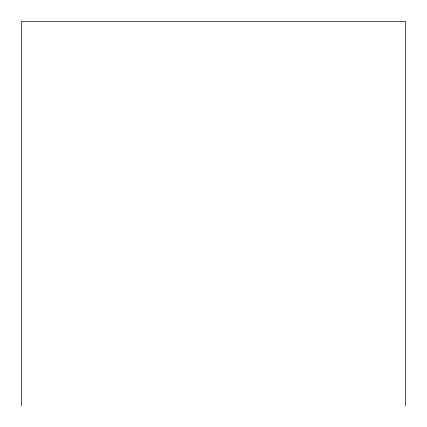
<?xml version="1.0" encoding="UTF-8"?>
<svg xmlns="http://www.w3.org/2000/svg" width="427" height="427" viewBox="0 0 427 427"><rect width="100%" height="100%" fill="white"/><g stroke="black" fill="none" stroke-linecap="round" stroke-linejoin="round"><path stroke-width="0.64" d="M405.65 405.65L405.65 21.35L21.35 21.35L21.35 405.65"/></g></svg>
